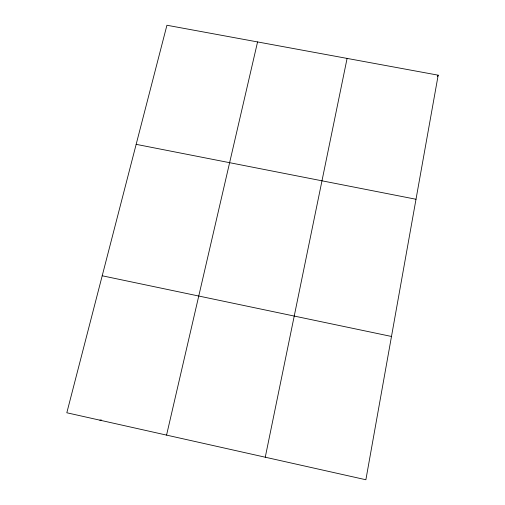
<?xml version="1.0" encoding="UTF-8"?>
<svg xmlns="http://www.w3.org/2000/svg" width="505" height="505" viewBox="0 0 505 505"><rect width="100%" height="100%" fill="white"/><g stroke="black" fill="none" stroke-linecap="round" stroke-linejoin="round"><path stroke-width="0.76" d="M438.182 75.176L365.879 479.75L66.818 412.768L166.928 25.25L438.182 75.176L437.526 76.514M265.264 457.214L347.093 58.41M166.562 435.108L257.569 41.934M99.851 420.166L101.309 419.945M136.161 144.342L416.006 199.26M102.206 275.78L391.482 336.463"/></g></svg>
